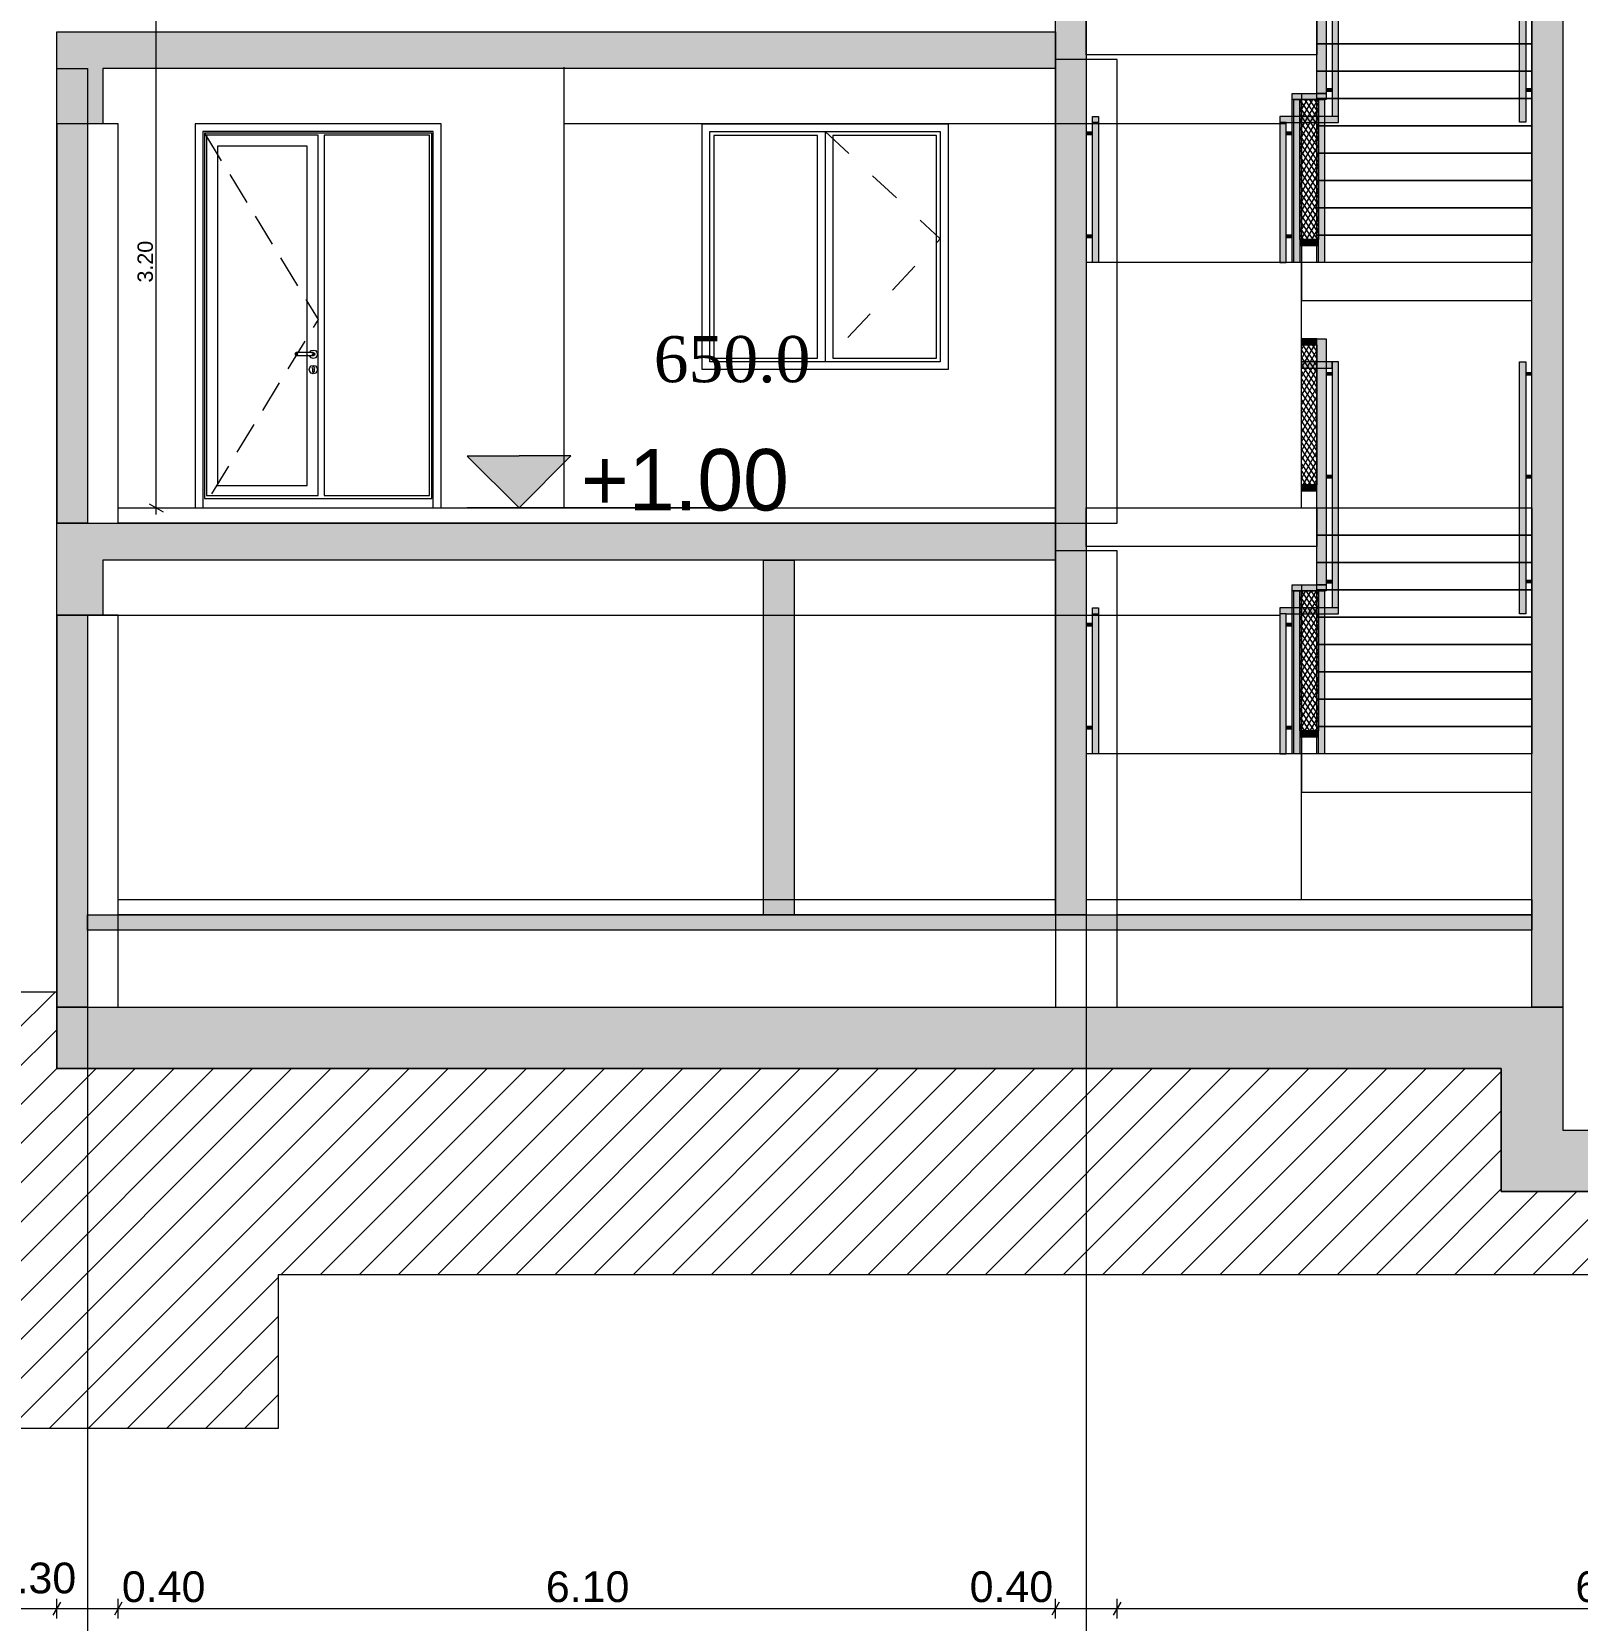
# Model space of a CAD drawing. Header units: millimetres. Extents: x 475206255 to 476720147, y 4620882299 to 4621447368.
# Drawn here: x 475477549 to 475487607, y 4621038253 to 4621048594 of the extents above; entities that cross this region are included whole.
import ezdxf

# ---------------------------------------------------------------- set-up
doc = ezdxf.new("R2010")
doc.units = ezdxf.units.MM
doc.header["$MEASUREMENT"] = 0
doc.linetypes.add('Dashed', pattern=[423.333333, 211.666667, -211.666667])
doc.linetypes.add('Hidden Line', pattern=[317.5, 211.666667, -105.833333])
for name, color, linetype, lineweight in [('0_0 Architecture_Pen_No__7', 7, 'Continuous', 0), ('0_0 Architecture_Pen_No__8', 8, 'Continuous', 0), ('0_Pen_No__1_Pen_No__250', 7, 'Continuous', 0), ('0_Pen_No__250_Pen_No__142', 142, 'Continuous', 0), ('0_Pen_No__7_Pen_No__253', 252, 'Continuous', 0), ('2D Drafting - General_Pen_No__250_Pen_No__7', 7, 'Continuous', 0), ('2D Drafting - General_Pen_No__7_Pen_No__253', 252, 'Continuous', 0), ('Dimensioning - General_Pen_No__142', 142, 'Continuous', 0), ('gegmebi_Pen_No__7_Pen_No__250', 7, 'Continuous', 0), ('New_0_Pen_No__42_Pen_No__250_Pen_No__250', 7, 'Continuous', 0), ('New_2D Drafting - General_Pen_No__1', 1, 'Continuous', 0), ('New_2D Drafting - General_Pen_No__250_Pen_No__154', 154, 'Continuous', 0), ('New_2D Drafting - General_Pen_No__250_Pen_No__7', 7, 'Continuous', 0), ('New_2D Drafting - General_Pen_No__4', 7, 'Continuous', 0), ('New_2D Drafting - General_Pen_No__7_Pen_No__250', 7, 'Continuous', 0), ('New_2D Drafting - General_Pen_No__7_Pen_No__7', 7, 'Continuous', 0), ('New_gegmebi_Pen_No__7_Pen_No__4', 7, 'Continuous', 0), ('New_New_piketebi_Pen_No__7_Pen_No__1', 1, 'Continuous', 0), ('New_Structural - Bearing_Pen_No__250', 7, 'Continuous', 0), ('New_Structural - Bearing_Pen_No__253', 252, 'Continuous', 0), ('Structural - Bearing_Pen_No__7_Pen_No__7_Pen_No__253', 252, 'Continuous', 0), ('zoma_Pen_No__142', 142, 'Continuous', 0), ('zoma_Pen_No__1_Pen_No__142', 142, 'Continuous', 0), ('zoma_Pen_No__5_Pen_No__5_Pen_No__142', 142, 'Continuous', 0)]:
    doc.layers.add(name, color=color, linetype=linetype, lineweight=lineweight)
doc.layers.add('Dimensioning - General', color=7, linetype='Continuous')
doc.layers.add('zoma', color=7, linetype='Continuous')
doc.layers.add('New_gegmebi_Pen_No__7_Pen_No__252', color=7, linetype='Continuous', lineweight=0, true_color=0x666666)
doc.styles.add('GENERATED_STYLE_2', font='arial.ttf')
doc.styles.add('GENERATED_STYLE_4', font='ACADMTAV.TTF')
doc.styles.add('GENERATED_STYLE_9', font='times.ttf')
doc.dimstyles.new('GENERATED_STYLE__1', dxfattribs={"dimtxt": 100, "dimasz": 68.640772, "dimexe": 0.18, "dimexo": 0.0625, "dimgap": 0, "dimtad": 1, "dimlfac": 0.001, "dimzin": 0, "dimdsep": 46, "dimtxsty": 'GENERATED_STYLE_2', "dimblk": 'ARROWHEAD_2', "dimblk1": 'ARROWHEAD_2', "dimblk2": 'ARROWHEAD_2', "dimcen": 0.09, "dimse1": 1, "dimse2": 1, "dimclrd": 142, "dimclre": 142, "dimclrt": 142, "dimadec": 0, "dimazin": 0, "dimtfac": 1, "dimtdec": 4, "dimtmove": 0, "dimatfit": 3, "dimfxl": 1, "dimtolj": 1, "dimtzin": 0, "dimarcsym": 0})
doc.dimstyles.new('GENERATED_STYLE__25', dxfattribs={"dimtxt": 200, "dimasz": 64.421331, "dimexe": 0.18, "dimexo": 3, "dimgap": 0, "dimtad": 1, "dimtih": 1, "dimtoh": 1, "dimlfac": 0.001, "dimzin": 0, "dimdsep": 46, "dimtxsty": 'GENERATED_STYLE_2', "dimblk": 'ARROWHEAD_2', "dimblk1": 'ARROWHEAD_2', "dimblk2": 'ARROWHEAD_2', "dimcen": 0.09, "dimclrd": 142, "dimclre": 142, "dimclrt": 142, "dimadec": 0, "dimazin": 0, "dimtfac": 1, "dimtdec": 4, "dimtmove": 2, "dimatfit": 3, "dimfxl": 1, "dimtolj": 1, "dimtzin": 0, "dimarcsym": 0})
doc.dimstyles.new('GENERATED_STYLE__3', dxfattribs={"dimtxt": 200, "dimasz": 64.421331, "dimexe": 0.18, "dimexo": 3, "dimgap": 0, "dimtad": 1, "dimtih": 1, "dimtoh": 1, "dimlfac": 0.001, "dimzin": 0, "dimdsep": 46, "dimtxsty": 'GENERATED_STYLE_2', "dimblk": 'ARROWHEAD_2', "dimblk1": 'ARROWHEAD_2', "dimblk2": 'ARROWHEAD_2', "dimcen": 0.09, "dimclrd": 142, "dimclre": 142, "dimclrt": 142, "dimadec": 0, "dimazin": 0, "dimtfac": 1, "dimtdec": 4, "dimtmove": 0, "dimatfit": 3, "dimfxl": 1, "dimtolj": 1, "dimtzin": 0, "dimarcsym": 0})
pattern_1 = [(60, (475826095.757, 4621095193.19), (-25.980762, 15), []), (124.306619, (475826095.757, 4621095193.19), (23.8156986, 11.25), [])]

# ---------------------------------------------------------------- blocks, each defined once
blk = doc.blocks.new('*D20', base_point=(475826096, 4621095193))
at = {"layer": 'Dimensioning - General_Pen_No__142', "color": 142, "linetype": 'Continuous', "lineweight": 0, "transparency": 16777216}
for p, q in [((475478313, 4621048721), (475478404, 4621048669)), ((475478359, 4621045494), (475478359, 4621048695)), ((475478313, 4621045520), (475478404, 4621045468)), ((475478359, 4621045450), (475478359, 4621045494))]:
    blk.add_line(p, q, dxfattribs=at)
at = {"layer": 'Dimensioning - General_Pen_No__142', "color": 142, "lineweight": 0, "transparency": 16777216, "insert": (475478339, 4621046961), "char_height": 100, "attachment_point": 7, "rotation": 90, "style": 'GENERATED_STYLE_2'}
blk.add_mtext('\\A1;{\\pql;\\fArial|b0|i0|c204|p0;\\W1.000000;3.20}', dxfattribs=at)
blk = doc.blocks.new('ARROWHEAD_2')
at = {"color": 0, "linetype": 'Continuous', "lineweight": 0}
for p, q in [((0, 0), (-1, 0)), ((-0.38, -0.66), (0.38, 0.66))]:
    blk.add_line(p, q, dxfattribs=at)
blk = doc.blocks.new('*D1578', base_point=(475826096, 4621095193))
at = {"layer": 'zoma_Pen_No__142', "color": 142, "linetype": 'Continuous', "lineweight": 0, "transparency": 16777216}
for p, q in [((475456736, 4621037565), (475456687, 4621037480)), ((475456712, 4621037459), (475456712, 4621037586)), ((475518987, 4621037480), (475519036, 4621037565)), ((475519012, 4621037459), (475519012, 4621037586)), ((475456670, 4621037523), (475456712, 4621037523)), ((475456712, 4621037523), (475519012, 4621037523)), ((475519012, 4621037523), (475519053, 4621037523))]:
    blk.add_line(p, q, dxfattribs=at)
at = {"layer": 'zoma_Pen_No__142', "color": 142, "lineweight": 0, "transparency": 16777216, "insert": (475487519, 4621037563), "char_height": 200, "attachment_point": 7, "style": 'GENERATED_STYLE_2'}
blk.add_mtext('\\A1;{\\pql;\\fArial|b0|i0|c204|p0;\\W1.000000;62.30}', dxfattribs=at)
blk = doc.blocks.new('*D1585', base_point=(475826096, 4621095193))
at = {"layer": 'zoma_Pen_No__142', "color": 142, "linetype": 'Continuous', "lineweight": 0, "transparency": 16777216}
for p, q in [((475477012, 4621038264), (475477012, 4621038391)), ((475477412, 4621038264), (475477412, 4621038391)), ((475477036, 4621038370), (475476987, 4621038285)), ((475477012, 4621038328), (475477412, 4621038328)), ((475477436, 4621038370), (475477387, 4621038285))]:
    blk.add_line(p, q, dxfattribs=at)
at = {"layer": 'zoma_Pen_No__142', "color": 142, "lineweight": 0, "transparency": 16777216, "insert": (475477295, 4621038425), "char_height": 200, "attachment_point": 7, "style": 'GENERATED_STYLE_2'}
blk.add_mtext('\\A1;{\\pql;\\fArial|b0|i0|c204|p0;\\W1.000000;0.30}', dxfattribs=at)
blk = doc.blocks.new('*D1586', base_point=(475826096, 4621095193))
at = {"layer": 'zoma_Pen_No__142', "color": 142, "linetype": 'Continuous', "lineweight": 0, "transparency": 16777216}
for p, q in [((475477412, 4621038264), (475477412, 4621038391)), ((475477712, 4621038264), (475477712, 4621038391)), ((475477436, 4621038370), (475477387, 4621038285)), ((475477412, 4621038328), (475477712, 4621038328)), ((475477736, 4621038370), (475477687, 4621038285))]:
    blk.add_line(p, q, dxfattribs=at)
blk = doc.blocks.new('*D1587', base_point=(475826096, 4621095193))
at = {"layer": 'zoma_Pen_No__142', "color": 142, "linetype": 'Continuous', "lineweight": 0, "transparency": 16777216}
for p, q in [((475477712, 4621038264), (475477712, 4621038391)), ((475478112, 4621038264), (475478112, 4621038391)), ((475477736, 4621038370), (475477687, 4621038285)), ((475477712, 4621038328), (475478112, 4621038328)), ((475478136, 4621038370), (475478087, 4621038285))]:
    blk.add_line(p, q, dxfattribs=at)
blk = doc.blocks.new('*D1588', base_point=(475826096, 4621095193))
at = {"layer": 'zoma_Pen_No__142', "color": 142, "linetype": 'Continuous', "lineweight": 0, "transparency": 16777216}
for p, q in [((475478112, 4621038264), (475478112, 4621038391)), ((475484212, 4621038264), (475484212, 4621038391)), ((475478136, 4621038370), (475478087, 4621038285)), ((475478112, 4621038328), (475484212, 4621038328)), ((475484236, 4621038370), (475484187, 4621038285))]:
    blk.add_line(p, q, dxfattribs=at)
at = {"layer": 'zoma_Pen_No__142', "color": 142, "lineweight": 0, "transparency": 16777216, "char_height": 200, "attachment_point": 7, "style": 'GENERATED_STYLE_2'}
for s, insert in [('\\A1;{\\pql;\\fArial|b0|i0|c204|p0;\\W1.000000;0.40}', (475478136, 4621038368)), ('\\A1;{\\pql;\\fArial|b0|i0|c204|p0;\\W1.000000;6.10}', (475480895, 4621038368)), ('\\A1;{\\pql;\\fArial|b0|i0|c204|p0;\\W1.000000;0.40}', (475483653, 4621038368))]:
    blk.add_mtext(s, dxfattribs=dict(at, insert=insert))
blk = doc.blocks.new('*D1589', base_point=(475826096, 4621095193))
at = {"layer": 'zoma_Pen_No__142', "color": 142, "linetype": 'Continuous', "lineweight": 0, "transparency": 16777216}
for p, q in [((475484212, 4621038264), (475484212, 4621038391)), ((475484612, 4621038264), (475484612, 4621038391)), ((475484236, 4621038370), (475484187, 4621038285)), ((475484212, 4621038328), (475484612, 4621038328)), ((475484636, 4621038370), (475484587, 4621038285))]:
    blk.add_line(p, q, dxfattribs=at)
blk = doc.blocks.new('*D1590', base_point=(475826096, 4621095193))
at = {"layer": 'zoma_Pen_No__142', "color": 142, "linetype": 'Continuous', "lineweight": 0, "transparency": 16777216}
for p, q in [((475484612, 4621038264), (475484612, 4621038391)), ((475491112, 4621038264), (475491112, 4621038391)), ((475484636, 4621038370), (475484587, 4621038285)), ((475484612, 4621038328), (475491112, 4621038328)), ((475491136, 4621038370), (475491087, 4621038285))]:
    blk.add_line(p, q, dxfattribs=at)
at = {"layer": 'zoma_Pen_No__142', "color": 142, "lineweight": 0, "transparency": 16777216, "char_height": 200, "attachment_point": 7, "style": 'GENERATED_STYLE_2'}
for s, insert in [('\\A1;{\\pql;\\fArial|b0|i0|c204|p0;\\W1.000000;6.50}', (475487595, 4621038368)), ('\\A1;{\\pql;\\fArial|b0|i0|c204|p0;\\W1.000000;0.40}', (475490553, 4621038368))]:
    blk.add_mtext(s, dxfattribs=dict(at, insert=insert))

msp = doc.modelspace()

# ---------------------------------------------------------------- hatches: boundary and pattern name
at = {"layer": '0_0 Architecture_Pen_No__8', "linetype": 'Continuous', "lineweight": 0, "true_color": 0x404040}
msp.add_hatch(color=250, dxfattribs=at).paths.add_polyline_path([(475477711.58, 4621042244.07), (475487512.213, 4621042244.07), (475487512.213, 4621041443.958), (475489412.213, 4621041443.958), (475489412.213, 4621042244.07), (475490103.873, 4621042244.07), (475498012.213, 4621042244.07), (475498012.213, 4621041844.069), (475489811.873, 4621041844.069), (475489811.873, 4621041443.958), (475489811.873, 4621041043.958), (475487312.213, 4621041043.958), (475487112.247, 4621041043.958), (475487112.247, 4621041844.07), (475477711.58, 4621041844.07)])
at = {"layer": '0_Pen_No__250_Pen_No__142', "linetype": 'Continuous', "lineweight": 0}
msp.add_hatch(color=142, dxfattribs=at).paths.add_polyline_path([(475480720.497, 4621045494.322), (475481058.026, 4621045832.016), (475480382.804, 4621045831.851)])
at = {"layer": '2D Drafting - General_Pen_No__250_Pen_No__7', "linetype": 'Continuous', "lineweight": 0}
for points in [[(475477712.213, 4621048593.727), (475484212.213, 4621048593.727), (475484212.213, 4621048354.202), (475478012.213, 4621048354.202), (475478012.213, 4621047994.727), (475477712.113, 4621047994.727)], [(475477912.904, 4621048354.202), (475477912.904, 4621045394.174), (475477712.903, 4621045394.174), (475477712.903, 4621048354.202)], [(475477711.58, 4621044795.175), (475477711.68, 4621045394.174), (475484212.213, 4621045394.174), (475484212.213, 4621045154.65), (475478011.68, 4621045154.65), (475478011.68, 4621044795.175)], [(475477911.58, 4621042844.07), (475487312.213, 4621042844.07), (475487312.213, 4621042744.07), (475477911.58, 4621042744.07)]]:
    msp.add_hatch(color=7, dxfattribs=at).paths.add_polyline_path(points)
at = {"layer": 'New_2D Drafting - General_Pen_No__1', "linetype": 'Continuous', "lineweight": 0}
for points in [[(475485912.213, 4621048192.238), (475485912.213, 4621049794.24), (475485972.213, 4621049794.24), (475485972.213, 4621048192.24)], [(475485672.05, 4621048042.54), (475485672.05, 4621048004.54), (475485672.05, 4621047092.239), (475485711.713, 4621047092.239), (475485711.713, 4621048002.54), (475486052.213, 4621048002.54), (475486052.213, 4621049644.24), (475486012.213, 4621049644.24), (475486012.213, 4621048042.54)], [(475487272.213, 4621048004.509), (475487232.213, 4621048004.509), (475487232.213, 4621049644.21), (475487272.213, 4621049644.21)], [(475486012.213, 4621048221.364), (475485972.213, 4621048221.364), (475485972.213, 4621048206.751), (475486012.213, 4621048206.751)], [(475487312.213, 4621048222.334), (475487272.213, 4621048222.334), (475487272.213, 4621048207.72), (475487312.213, 4621048207.72)], [(475485751.713, 4621047092.239), (475485751.713, 4621048192.24), (475485811.713, 4621048192.24), (475485811.713, 4621047092.24)], [(475485751.713, 4621048152.252), (475485751.713, 4621048192.24), (475485972.213, 4621048192.24), (475485972.213, 4621048152.258)], [(475485802.213, 4621047092.24), (475485761.733, 4621047092.24), (475485761.733, 4621048152.254), (475485802.213, 4621048152.254)], [(475485962.713, 4621047092.24), (475485922.233, 4621047092.24), (475485922.233, 4621048152.254), (475485962.713, 4621048152.254)], [(475484492.213, 4621047092.211), (475484452.213, 4621047092.211), (475484452.213, 4621048042.211), (475484492.213, 4621048042.211)], [(475484452.213, 4621047939.637), (475484412.213, 4621047939.637), (475484412.213, 4621047925.023), (475484452.213, 4621047925.023)], [(475485751.713, 4621047939.665), (475485711.713, 4621047939.665), (475485711.713, 4621047925.052), (475485751.713, 4621047925.052)], [(475484452.213, 4621047269.372), (475484412.213, 4621047269.372), (475484412.213, 4621047254.759), (475484452.213, 4621047254.759)], [(475485751.713, 4621047269.401), (475485711.713, 4621047269.401), (475485711.713, 4621047254.788), (475485751.713, 4621047254.788)], [(475485922.225, 4621047242.24), (475485802.22, 4621047242.24), (475485802.22, 4621047202.627), (475485922.225, 4621047202.627)], [(475485912.213, 4621046594.24), (475485812.213, 4621046594.24), (475485812.213, 4621046554.627), (475485912.213, 4621046554.627)], [(475485912.213, 4621044993.239), (475485912.213, 4621046594.24), (475485972.213, 4621046594.24), (475485972.213, 4621044993.24)], [(475485672.05, 4621044843.54), (475485672.05, 4621044804.54), (475485672.05, 4621043893.24), (475485711.713, 4621043893.24), (475485711.713, 4621044803.54), (475486052.213, 4621044803.54), (475486052.213, 4621046444.24), (475486012.213, 4621046444.24), (475486012.213, 4621044843.54)], [(475486012.213, 4621046444.24), (475485812.22, 4621046444.24), (475485812.22, 4621046404.627), (475486012.213, 4621046404.627)], [(475486012.213, 4621046374.211), (475485972.213, 4621046374.211), (475485972.213, 4621046359.597), (475486012.213, 4621046359.597)], [(475487272.213, 4621044804.509), (475487232.213, 4621044804.509), (475487232.213, 4621046444.21), (475487272.213, 4621046444.21)], [(475487312.213, 4621046374.18), (475487272.213, 4621046374.18), (475487272.213, 4621046359.567), (475487312.213, 4621046359.567)], [(475485912.213, 4621045644.24), (475485812.213, 4621045644.24), (475485812.213, 4621045604.627), (475485912.213, 4621045604.627)], [(475486012.213, 4621045703.946), (475485972.213, 4621045703.946), (475485972.213, 4621045689.333), (475486012.213, 4621045689.333)], [(475487312.213, 4621045703.916), (475487272.213, 4621045703.916), (475487272.213, 4621045689.302), (475487312.213, 4621045689.302)], [(475486012.213, 4621045021.364), (475485972.213, 4621045021.364), (475485972.213, 4621045006.751), (475486012.213, 4621045006.751)], [(475487312.213, 4621045022.334), (475487272.213, 4621045022.334), (475487272.213, 4621045007.72), (475487312.213, 4621045007.72)], [(475485751.713, 4621043893.239), (475485751.713, 4621044993.24), (475485811.713, 4621044993.24), (475485811.713, 4621043893.241)], [(475485751.713, 4621044953.252), (475485751.713, 4621044993.24), (475485972.213, 4621044993.24), (475485972.213, 4621044953.258)], [(475485802.213, 4621043893.24), (475485761.733, 4621043893.24), (475485761.733, 4621044953.254), (475485802.213, 4621044953.254)], [(475485962.713, 4621043893.24), (475485922.233, 4621043893.24), (475485922.233, 4621044953.254), (475485962.713, 4621044953.254)], [(475484492.213, 4621043893.24), (475484452.213, 4621043893.24), (475484452.213, 4621044843.24), (475484492.213, 4621044843.24)], [(475484452.213, 4621044740.665), (475484412.213, 4621044740.665), (475484412.213, 4621044726.052), (475484452.213, 4621044726.052)], [(475485751.713, 4621044740.666), (475485711.713, 4621044740.666), (475485711.713, 4621044726.052), (475485751.713, 4621044726.052)], [(475484452.213, 4621044070.401), (475484412.213, 4621044070.401), (475484412.213, 4621044055.788), (475484452.213, 4621044055.788)], [(475485751.713, 4621044070.401), (475485711.713, 4621044070.401), (475485711.713, 4621044055.788), (475485751.713, 4621044055.788)], [(475485922.225, 4621044043.24), (475485802.22, 4621044043.24), (475485802.22, 4621044003.627), (475485922.225, 4621044003.627)]]:
    msp.add_hatch(color=1, dxfattribs=at).paths.add_polyline_path(points)
h = msp.add_hatch(dxfattribs=at)
h.set_pattern_fill('BATT_INSULATION', color=1, style=0, pattern_type=2)
h.set_pattern_definition(pattern_1)
h.paths.add_polyline_path([(475485802.213, 4621047242.24), (475485802.213, 4621048152.256), (475485922.233, 4621048152.254), (475485922.214, 4621047242.24)])
h = msp.add_hatch(dxfattribs=at)
h.set_pattern_fill('BATT_INSULATION', color=1, style=0, pattern_type=2)
h.set_pattern_definition(pattern_1)
h.paths.add_polyline_path([(475485812.213, 4621045644.24), (475485812.213, 4621046554.629), (475485912.213, 4621046554.627), (475485912.201, 4621045644.24)])
h = msp.add_hatch(dxfattribs=at)
h.set_pattern_fill('BATT_INSULATION', color=1, style=0, pattern_type=2)
h.set_pattern_definition(pattern_1)
h.paths.add_polyline_path([(475485802.213, 4621044043.24), (475485802.213, 4621044953.256), (475485922.233, 4621044953.254), (475485922.214, 4621044043.24)])
at = {"layer": 'New_2D Drafting - General_Pen_No__250_Pen_No__154', "linetype": 'Continuous', "lineweight": 0}
for points in [[(475487312.213, 4621042244.07), (475487312.213, 4621059143.447), (475487512.213, 4621059143.447), (475487512.213, 4621058963.48), (475487512.213, 4621042244.07)], [(475477711.58, 4621044795.175), (475477911.58, 4621044795.175), (475477911.58, 4621042244.07), (475477711.58, 4621042244.07)]]:
    msp.add_hatch(color=154, dxfattribs=at).paths.add_polyline_path(points)
at = {"layer": 'New_2D Drafting - General_Pen_No__250_Pen_No__7', "linetype": 'Continuous', "lineweight": 0}
for points in [[(475484412.213, 4621042844.07), (475484212.213, 4621042844.07), (475484212.213, 4621057964.188), (475484412.213, 4621057964.188)], [(475482511.689, 4621042844.07), (475482311.689, 4621042844.07), (475482311.689, 4621045154.65), (475482511.689, 4621045154.65)]]:
    msp.add_hatch(color=7, dxfattribs=at).paths.add_polyline_path(points)
at = {"layer": 'New_2D Drafting - General_Pen_No__7_Pen_No__7', "linetype": 'Continuous', "lineweight": 0}
h = msp.add_hatch(dxfattribs=at)
h.set_pattern_fill('MASONRY_BLOCK', style=0, pattern_type=2)
h.set_pattern_definition([(45, (475826095.76, 4621095193.19), (-127.27922, 127.27922), [])])
h.paths.add_polyline_path([(475452974.425, 4621042244.07), (475456710.947, 4621042244.071), (475456710.947, 4621041744.004), (475456711.047, 4621041744.004), (475456711.017, 4621041564.479), (475456711.58, 4621041564.479), (475456711.58, 4621041244.07), (475456711.58, 4621040844.07), (475466511.615, 4621040844.07), (475466511.615, 4621040043.958), (475466711.581, 4621040043.958), (475469211.241, 4621040043.958), (475469211.241, 4621040443.958), (475469211.241, 4621040844.069), (475477412.05, 4621040844.069), (475477412.05, 4621042344.563), (475477711.501, 4621042344.563), (475477711.501, 4621041844.07), (475487112.247, 4621041844.069), (475487112.247, 4621041043.958), (475489811.873, 4621041043.958), (475489811.873, 4621041844.069), (475498012.213, 4621041844.069), (475498012.213, 4621043844.07), (475498312.213, 4621043844.07), (475498312.213, 4621042844.069), (475506512.553, 4621042844.069), (475506512.553, 4621042043.958), (475509212.179, 4621042043.958), (475509212.179, 4621042844.069), (475519011.58, 4621042844.07), (475519011.58, 4621044244.001), (475523777.15, 4621044243.999), (475523777.15, 4621041501.744), (475500553.601, 4621041501.744), (475500553.601, 4621040501.744), (475479153.68, 4621040501.744), (475479153.68, 4621039501.744), (475452974.425, 4621039501.744)])

# ---------------------------------------------------------------- linework, layer by layer
at = {"layer": '0_0 Architecture_Pen_No__7', "color": 7, "linetype": 'Continuous', "lineweight": 0, "flags": 128}
msp.add_lwpolyline([(475477711.58, 4621042244.07), (475487512.213, 4621042244.07), (475487512.213, 4621041443.958), (475489412.213, 4621041443.958), (475489412.213, 4621042244.07), (475490103.873, 4621042244.07), (475498012.213, 4621042244.07), (475498012.213, 4621041844.069), (475489811.873, 4621041844.069), (475489811.873, 4621041443.958), (475489811.873, 4621041043.958), (475487312.213, 4621041043.958), (475487112.247, 4621041043.958), (475487112.247, 4621041844.07), (475477711.58, 4621041844.07)], close=True, dxfattribs=at)
at = {"layer": '0_Pen_No__1_Pen_No__250', "color": 7, "linetype": 'Continuous', "lineweight": 0, "flags": 128}
for points in [[(475480720.497, 4621045494.322), (475480382.804, 4621045831.851), (475480720.415, 4621045831.933)], [(475480720.497, 4621045494.322), (475481058.026, 4621045832.016), (475480720.415, 4621045831.933)], [(475481982.886, 4621045494.63), (475480382.886, 4621045494.24)]]:
    msp.add_lwpolyline(points, dxfattribs=at)
at = {"layer": '0_Pen_No__250_Pen_No__142', "color": 142, "linetype": 'Continuous', "lineweight": 0, "flags": 128}
msp.add_lwpolyline([(475480720.497, 4621045494.322), (475481058.026, 4621045832.016), (475480382.804, 4621045831.851)], close=True, dxfattribs=at)
at = {"layer": '0_Pen_No__7_Pen_No__253', "color": 252, "linetype": 'Continuous', "lineweight": 0, "flags": 128}
msp.add_lwpolyline([(475481912.213, 4621047994.196), (475483512.213, 4621047994.196), (475483512.213, 4621046394.196), (475481912.213, 4621046394.196)], close=True, dxfattribs=at)
at = {"layer": '2D Drafting - General_Pen_No__250_Pen_No__7', "color": 7, "linetype": 'Continuous', "lineweight": 0, "flags": 128}
for points in [[(475477712.213, 4621048593.727), (475484212.213, 4621048593.727), (475484212.213, 4621048354.202), (475478012.213, 4621048354.202), (475478012.213, 4621047994.727), (475477712.113, 4621047994.727)], [(475477912.904, 4621048354.202), (475477912.904, 4621045394.174), (475477712.903, 4621045394.174), (475477712.903, 4621048354.202)], [(475477711.58, 4621044795.175), (475477711.68, 4621045394.174), (475484212.213, 4621045394.174), (475484212.213, 4621045154.65), (475478011.68, 4621045154.65), (475478011.68, 4621044795.175)], [(475477911.58, 4621042844.07), (475487312.213, 4621042844.07), (475487312.213, 4621042744.07), (475477911.58, 4621042744.07)]]:
    msp.add_lwpolyline(points, close=True, dxfattribs=at)
at = {"layer": '2D Drafting - General_Pen_No__7_Pen_No__253', "color": 252, "linetype": 'Continuous', "lineweight": 0, "flags": 128}
for points in [[(475478612.569, 4621045494.682), (475480212.569, 4621045494.682), (475480212.569, 4621047994.682), (475478612.569, 4621047994.682)], [(475478612.569, 4621047994.682), (475478612.569, 4621045494.682)]]:
    msp.add_lwpolyline(points, dxfattribs=at)
for points in [[(475480162.569, 4621047944.681), (475478662.569, 4621047944.681), (475478662.569, 4621045494.683), (475480162.569, 4621045494.684)], [(475480152.569, 4621047934.681), (475478672.569, 4621047934.681), (475478672.569, 4621045554.684), (475480152.569, 4621045554.684)], [(475479412.573, 4621047919.681), (475478687.569, 4621047919.681), (475478687.569, 4621045574.684), (475479412.569, 4621045574.684)], [(475480137.569, 4621047919.681), (475479452.569, 4621047919.681), (475479452.569, 4621045574.684), (475480137.569, 4621045574.684)], [(475479342.569, 4621047849.681), (475478757.569, 4621047849.681), (475478757.569, 4621045639.684), (475479342.569, 4621045639.684)]]:
    msp.add_lwpolyline(points, close=True, dxfattribs=at)
at = {"layer": '2D Drafting - General_Pen_No__7_Pen_No__253', "color": 252, "linetype": 'Hidden Line', "lineweight": 0, "flags": 128}
msp.add_lwpolyline([(475478672.569, 4621047934.681), (475479412.569, 4621046720.559), (475478663.346, 4621045495.967)], dxfattribs=at)
at = {"layer": '2D Drafting - General_Pen_No__7_Pen_No__253', "color": 252, "linetype": 'Dashed', "lineweight": 0, "flags": 128}
msp.add_lwpolyline([(475482711.836, 4621047944.792), (475483462.007, 4621047244.975), (475482712.273, 4621046444.196)], dxfattribs=at)
at = {"layer": 'gegmebi_Pen_No__7_Pen_No__250', "color": 7, "linetype": 'Continuous', "lineweight": 0, "flags": 128}
for points in [[(475484212.213, 4621045394.108), (475478112.213, 4621045394.108), (475478112.213, 4621045494.24), (475484212.213, 4621045494.24)], [(475484212.213, 4621042844.07), (475478112.213, 4621042844.07), (475478112.213, 4621042944.202), (475484212.213, 4621042944.202)], [(475487312.213, 4621042844.07), (475484612.213, 4621042844.07), (475484612.213, 4621042944.202), (475487312.213, 4621042944.202)]]:
    msp.add_lwpolyline(points, close=True, dxfattribs=at)
at = {"layer": 'New_0_Pen_No__42_Pen_No__250_Pen_No__250', "color": 7, "linetype": 'Continuous', "lineweight": 0}
for p, q in [((475486052.213, 4621048042.54), (475486012.213, 4621048042.54)), ((475484492.213, 4621048003.24), (475484452.213, 4621048003.24)), ((475485711.713, 4621048002.54), (475485671.713, 4621048002.54)), ((475484492.213, 4621044803.24), (475484452.213, 4621044803.24)), ((475485711.713, 4621044803.54), (475485671.713, 4621044803.54)), ((475486052.213, 4621044843.54), (475486012.213, 4621044843.54))]:
    msp.add_line(p, q, dxfattribs=at)
at = {"layer": 'New_2D Drafting - General_Pen_No__250_Pen_No__7', "color": 7, "linetype": 'Continuous', "lineweight": 0, "flags": 128}
for points in [[(475487312.213, 4621042244.07), (475487312.213, 4621059143.447), (475487512.213, 4621059143.447), (475487512.213, 4621058963.48), (475487512.213, 4621042244.07)], [(475484412.213, 4621042844.07), (475484212.213, 4621042844.07), (475484212.213, 4621057964.188), (475484412.213, 4621057964.188)], [(475482511.689, 4621042844.07), (475482311.689, 4621042844.07), (475482311.689, 4621045154.65), (475482511.689, 4621045154.65)], [(475477711.58, 4621044795.175), (475477911.58, 4621044795.175), (475477911.58, 4621042244.07), (475477711.58, 4621042244.07)]]:
    msp.add_lwpolyline(points, close=True, dxfattribs=at)
at = {"layer": 'New_2D Drafting - General_Pen_No__4', "color": 7, "linetype": 'Continuous', "lineweight": 0, "flags": 128}
for points in [[(475485912.213, 4621048192.238), (475485912.213, 4621049794.24), (475485972.213, 4621049794.24), (475485972.213, 4621048192.24)], [(475485672.05, 4621048042.54), (475485672.05, 4621048004.54), (475485672.05, 4621047092.239), (475485711.713, 4621047092.239), (475485711.713, 4621048002.54), (475486052.213, 4621048002.54), (475486052.213, 4621049644.24), (475486012.213, 4621049644.24), (475486012.213, 4621048042.54)], [(475487272.213, 4621048004.509), (475487232.213, 4621048004.509), (475487232.213, 4621049644.21), (475487272.213, 4621049644.21)], [(475486012.213, 4621048221.364), (475485972.213, 4621048221.364), (475485972.213, 4621048206.751), (475486012.213, 4621048206.751)], [(475487312.213, 4621048222.334), (475487272.213, 4621048222.334), (475487272.213, 4621048207.72), (475487312.213, 4621048207.72)], [(475485751.713, 4621047092.239), (475485751.713, 4621048192.24), (475485811.713, 4621048192.24), (475485811.713, 4621047092.24)], [(475485751.713, 4621048152.252), (475485751.713, 4621048192.24), (475485972.213, 4621048192.24), (475485972.213, 4621048152.258)], [(475485802.213, 4621047092.24), (475485761.733, 4621047092.24), (475485761.733, 4621048152.254), (475485802.213, 4621048152.254)], [(475485802.213, 4621047242.24), (475485802.213, 4621048152.256), (475485922.233, 4621048152.254), (475485922.214, 4621047242.24)], [(475485962.713, 4621047092.24), (475485922.233, 4621047092.24), (475485922.233, 4621048152.254), (475485962.713, 4621048152.254)], [(475484492.213, 4621047092.211), (475484452.213, 4621047092.211), (475484452.213, 4621048042.211), (475484492.213, 4621048042.211)], [(475484452.213, 4621047939.637), (475484412.213, 4621047939.637), (475484412.213, 4621047925.023), (475484452.213, 4621047925.023)], [(475485751.713, 4621047939.665), (475485711.713, 4621047939.665), (475485711.713, 4621047925.052), (475485751.713, 4621047925.052)], [(475484452.213, 4621047269.372), (475484412.213, 4621047269.372), (475484412.213, 4621047254.759), (475484452.213, 4621047254.759)], [(475485751.713, 4621047269.401), (475485711.713, 4621047269.401), (475485711.713, 4621047254.788), (475485751.713, 4621047254.788)], [(475485922.225, 4621047242.24), (475485802.22, 4621047242.24), (475485802.22, 4621047202.627), (475485922.225, 4621047202.627)], [(475485912.213, 4621046594.24), (475485812.213, 4621046594.24), (475485812.213, 4621046554.627), (475485912.213, 4621046554.627)], [(475485912.213, 4621044993.239), (475485912.213, 4621046594.24), (475485972.213, 4621046594.24), (475485972.213, 4621044993.24)], [(475485812.213, 4621045644.24), (475485812.213, 4621046554.629), (475485912.213, 4621046554.627), (475485912.201, 4621045644.24)], [(475485672.05, 4621044843.54), (475485672.05, 4621044804.54), (475485672.05, 4621043893.24), (475485711.713, 4621043893.24), (475485711.713, 4621044803.54), (475486052.213, 4621044803.54), (475486052.213, 4621046444.24), (475486012.213, 4621046444.24), (475486012.213, 4621044843.54)], [(475486012.213, 4621046444.24), (475485812.22, 4621046444.24), (475485812.22, 4621046404.627), (475486012.213, 4621046404.627)], [(475486012.213, 4621046374.211), (475485972.213, 4621046374.211), (475485972.213, 4621046359.597), (475486012.213, 4621046359.597)], [(475487272.213, 4621044804.509), (475487232.213, 4621044804.509), (475487232.213, 4621046444.21), (475487272.213, 4621046444.21)], [(475487312.213, 4621046374.18), (475487272.213, 4621046374.18), (475487272.213, 4621046359.567), (475487312.213, 4621046359.567)], [(475485912.213, 4621045644.24), (475485812.213, 4621045644.24), (475485812.213, 4621045604.627), (475485912.213, 4621045604.627)], [(475486012.213, 4621045703.946), (475485972.213, 4621045703.946), (475485972.213, 4621045689.333), (475486012.213, 4621045689.333)], [(475487312.213, 4621045703.916), (475487272.213, 4621045703.916), (475487272.213, 4621045689.302), (475487312.213, 4621045689.302)], [(475486012.213, 4621045021.364), (475485972.213, 4621045021.364), (475485972.213, 4621045006.751), (475486012.213, 4621045006.751)], [(475487312.213, 4621045022.334), (475487272.213, 4621045022.334), (475487272.213, 4621045007.72), (475487312.213, 4621045007.72)], [(475485751.713, 4621043893.239), (475485751.713, 4621044993.24), (475485811.713, 4621044993.24), (475485811.713, 4621043893.241)], [(475485751.713, 4621044953.252), (475485751.713, 4621044993.24), (475485972.213, 4621044993.24), (475485972.213, 4621044953.258)], [(475485802.213, 4621043893.24), (475485761.733, 4621043893.24), (475485761.733, 4621044953.254), (475485802.213, 4621044953.254)], [(475485802.213, 4621044043.24), (475485802.213, 4621044953.256), (475485922.233, 4621044953.254), (475485922.214, 4621044043.24)], [(475485962.713, 4621043893.24), (475485922.233, 4621043893.24), (475485922.233, 4621044953.254), (475485962.713, 4621044953.254)], [(475484492.213, 4621043893.24), (475484452.213, 4621043893.24), (475484452.213, 4621044843.24), (475484492.213, 4621044843.24)], [(475484452.213, 4621044740.665), (475484412.213, 4621044740.665), (475484412.213, 4621044726.052), (475484452.213, 4621044726.052)], [(475485751.713, 4621044740.666), (475485711.713, 4621044740.666), (475485711.713, 4621044726.052), (475485751.713, 4621044726.052)], [(475484452.213, 4621044070.401), (475484412.213, 4621044070.401), (475484412.213, 4621044055.788), (475484452.213, 4621044055.788)], [(475485751.713, 4621044070.401), (475485711.713, 4621044070.401), (475485711.713, 4621044055.788), (475485751.713, 4621044055.788)], [(475485922.225, 4621044043.24), (475485802.22, 4621044043.24), (475485802.22, 4621044003.627), (475485922.225, 4621044003.627)]]:
    msp.add_lwpolyline(points, close=True, dxfattribs=at)
at = {"layer": 'New_2D Drafting - General_Pen_No__7_Pen_No__250', "color": 7, "linetype": 'Continuous', "lineweight": 0, "flags": 128}
for points in [[(475477412.05, 4621042344.563), (475477711.501, 4621042344.563), (475477711.501, 4621041844.07), (475487112.247, 4621041844.069), (475487112.247, 4621041043.958), (475489811.873, 4621041043.958), (475489811.873, 4621041844.069), (475498012.213, 4621041844.069), (475498012.213, 4621043844.07), (475498312.213, 4621043844.07)], [(475500553.601, 4621040501.744), (475479153.68, 4621040501.744), (475479153.68, 4621039501.744), (475452974.425, 4621039501.744)]]:
    msp.add_lwpolyline(points, dxfattribs=at)
at = {"layer": 'New_gegmebi_Pen_No__7_Pen_No__252', "color": 251, "linetype": 'Continuous', "lineweight": 0, "true_color": 0x666666}
for p, q in [((475485711.712, 4621047993.466), (475481012.407, 4621047994.196)), ((475484212.213, 4621047994.196), (475481012.407, 4621047994.196)), ((475477712.213, 4621044794.727), (475485671.713, 4621044794.727))]:
    msp.add_line(p, q, dxfattribs=at)
at = {"layer": 'New_gegmebi_Pen_No__7_Pen_No__4', "color": 7, "linetype": 'Continuous', "lineweight": 0}
for points in [[(475485912.213, 4621048443.672), (475484412.213, 4621048443.672), (475484412.213, 4621048694.21), (475485912.213, 4621048694.21)], [(475485912.213, 4621048694.21), (475487312.213, 4621048694.21), (475487312.213, 4621048516.21), (475485912.213, 4621048516.21)], [(475485912.213, 4621048516.21), (475487312.213, 4621048516.21), (475487312.213, 4621048338.21), (475485912.213, 4621048338.21)], [(475484212.213, 4621045394.108), (475484612.213, 4621045394.108), (475484612.213, 4621048414.202), (475484212.213, 4621048414.202)], [(475485912.213, 4621048338.21), (475487312.213, 4621048338.21), (475487312.213, 4621048160.21), (475485912.213, 4621048160.21)], [(475485912.213, 4621048160.21), (475487312.213, 4621048160.21), (475487312.213, 4621047982.211), (475485912.213, 4621047982.211)], [(475477712.213, 4621045394.108), (475478112.213, 4621045394.108), (475478112.213, 4621047994.727), (475477712.213, 4621047994.727)], [(475485912.213, 4621047982.211), (475487312.213, 4621047982.211), (475487312.213, 4621047804.211), (475485912.213, 4621047804.211)], [(475485912.213, 4621047804.211), (475487312.213, 4621047804.211), (475487312.213, 4621047626.211), (475485912.213, 4621047626.211)], [(475485912.213, 4621047626.211), (475487312.213, 4621047626.211), (475487312.213, 4621047448.211), (475485912.213, 4621047448.211)], [(475485912.213, 4621047448.211), (475487312.213, 4621047448.211), (475487312.213, 4621047270.211), (475485912.213, 4621047270.211)], [(475485912.213, 4621047270.211), (475487312.213, 4621047270.211), (475487312.213, 4621047092.211), (475485912.213, 4621047092.211)], [(475485812.213, 4621047092.211), (475484412.213, 4621047092.211), (475484412.213, 4621045494.21), (475485812.213, 4621045494.21)], [(475485812.213, 4621046844.672), (475487312.213, 4621046844.672), (475487312.213, 4621047092.211), (475485812.213, 4621047092.211)], [(475485912.213, 4621045243.672), (475484412.213, 4621045243.672), (475484412.213, 4621045494.21), (475485912.213, 4621045494.21)], [(475485912.213, 4621045494.21), (475487312.213, 4621045494.21), (475487312.213, 4621045316.21), (475485912.213, 4621045316.21)], [(475485912.213, 4621045316.21), (475487312.213, 4621045316.21), (475487312.213, 4621045138.21), (475485912.213, 4621045138.21)], [(475484212.213, 4621042244.07), (475484612.213, 4621042244.07), (475484612.213, 4621045214.65), (475484212.213, 4621045214.65)], [(475485912.213, 4621045138.21), (475487312.213, 4621045138.21), (475487312.213, 4621044960.21), (475485912.213, 4621044960.21)], [(475485912.213, 4621044960.21), (475487312.213, 4621044960.21), (475487312.213, 4621044782.211), (475485912.213, 4621044782.211)], [(475477712.213, 4621042244.069), (475478112.213, 4621042244.069), (475478112.213, 4621044794.727), (475477712.213, 4621044794.727)], [(475485912.213, 4621044782.211), (475487312.213, 4621044782.211), (475487312.213, 4621044604.211), (475485912.213, 4621044604.211)], [(475485912.213, 4621044604.211), (475487312.213, 4621044604.211), (475487312.213, 4621044426.211), (475485912.213, 4621044426.211)], [(475485912.213, 4621044426.211), (475487312.213, 4621044426.211), (475487312.213, 4621044248.211), (475485912.213, 4621044248.211)], [(475485912.213, 4621044248.211), (475487312.213, 4621044248.211), (475487312.213, 4621044070.211), (475485912.213, 4621044070.211)], [(475485912.213, 4621044070.211), (475487312.213, 4621044070.211), (475487312.213, 4621043893.24), (475485912.213, 4621043893.24)], [(475485812.213, 4621043893.24), (475484412.213, 4621043893.24), (475484412.213, 4621042944.202), (475485812.213, 4621042944.202)], [(475485812.213, 4621043643.672), (475487312.213, 4621043643.672), (475487312.213, 4621043893.24), (475485812.213, 4621043893.24)]]:
    msp.add_lwpolyline(points, close=True, dxfattribs=at)
at = {"layer": 'New_Structural - Bearing_Pen_No__250', "color": 7, "linetype": 'Continuous', "lineweight": 0}
msp.add_line((475481012.407, 4621048364.188), (475481012.407, 4621045494.24), dxfattribs=at)
at = {"layer": 'New_Structural - Bearing_Pen_No__253', "color": 252, "linetype": 'Continuous', "lineweight": 0}
for p, q in [((475479264.608, 4621046501.753), (475479261.679, 4621046494.682)), ((475479261.679, 4621046494.682), (475479264.608, 4621046487.611)), ((475479266.16, 4621046501.753), (475479263.401, 4621046494.682)), ((475479263.401, 4621046494.682), (475479266.16, 4621046487.611)), ((475479271.679, 4621046504.682), (475479264.608, 4621046501.753)), ((475479264.608, 4621046487.611), (475479271.679, 4621046484.682)), ((475479270.974, 4621046501.753), (475479268.863, 4621046494.682)), ((475479268.863, 4621046494.682), (475479270.974, 4621046487.611)), ((475479272.821, 4621046504.682), (475479271.679, 4621046504.682)), ((475479272.821, 4621046484.682), (475479271.679, 4621046484.682)), ((475479276.072, 4621046504.682), (475479272.821, 4621046504.682)), ((475479276.072, 4621046484.682), (475479272.821, 4621046484.682)), ((475479280.939, 4621046504.682), (475479276.072, 4621046504.682)), ((475479280.939, 4621046484.682), (475479276.072, 4621046484.682)), ((475479278.18, 4621046501.753), (475479277.037, 4621046494.682)), ((475479277.037, 4621046494.682), (475479278.18, 4621046487.611)), ((475479286.679, 4621046504.682), (475479280.939, 4621046504.682)), ((475479286.679, 4621046484.682), (475479280.939, 4621046484.682)), ((475479366.679, 4621046504.682), (475479286.679, 4621046504.682)), ((475479366.679, 4621046484.682), (475479286.679, 4621046484.682)), ((475479357.358, 4621046504.682), (475479358.296, 4621046508.182)), ((475479358.296, 4621046481.182), (475479357.358, 4621046484.682)), ((475479358.296, 4621046508.182), (475479368.179, 4621046518.065)), ((475479368.179, 4621046471.3), (475479358.296, 4621046481.182)), ((475479372.419, 4621046504.682), (475479366.679, 4621046504.682)), ((475479372.419, 4621046484.682), (475479366.679, 4621046484.682)), ((475479368.179, 4621046518.065), (475479381.679, 4621046521.682)), ((475479381.679, 4621046467.682), (475479368.179, 4621046471.3)), ((475479377.286, 4621046504.682), (475479372.419, 4621046504.682)), ((475479377.286, 4621046484.682), (475479372.419, 4621046484.682)), ((475479375.178, 4621046501.753), (475479376.321, 4621046494.682)), ((475479376.321, 4621046494.682), (475479375.178, 4621046487.611)), ((475479380.537, 4621046504.682), (475479377.286, 4621046504.682)), ((475479380.537, 4621046484.682), (475479377.286, 4621046484.682)), ((475479381.679, 4621046504.682), (475479380.537, 4621046504.682)), ((475479381.679, 4621046484.682), (475479380.537, 4621046484.682)), ((475479381.679, 4621046521.682), (475479395.179, 4621046518.065)), ((475479381.679, 4621046504.682), (475479388.75, 4621046501.753)), ((475479388.75, 4621046487.611), (475479381.679, 4621046484.682)), ((475479395.179, 4621046471.3), (475479381.679, 4621046467.682)), ((475479382.384, 4621046501.753), (475479384.495, 4621046494.682)), ((475479384.495, 4621046494.682), (475479382.384, 4621046487.611)), ((475479387.198, 4621046501.753), (475479389.957, 4621046494.682)), ((475479389.957, 4621046494.682), (475479387.198, 4621046487.611)), ((475479388.75, 4621046501.753), (475479391.679, 4621046494.682)), ((475479391.679, 4621046494.682), (475479388.75, 4621046487.611)), ((475479395.179, 4621046518.065), (475479405.062, 4621046508.182)), ((475479405.062, 4621046481.182), (475479395.179, 4621046471.3)), ((475479405.062, 4621046508.182), (475479408.679, 4621046494.682)), ((475479408.679, 4621046494.682), (475479405.062, 4621046481.182)), ((475479354.679, 4621046394.682), (475479358.296, 4621046408.182)), ((475479358.296, 4621046381.182), (475479354.679, 4621046394.682)), ((475479358.296, 4621046408.182), (475479368.179, 4621046418.065)), ((475479368.179, 4621046371.3), (475479358.296, 4621046381.182)), ((475479368.179, 4621046418.065), (475479381.679, 4621046421.682)), ((475479381.679, 4621046367.682), (475479368.179, 4621046371.3)), ((475479374.959, 4621046406.322), (475479374.211, 4621046404.375)), ((475479374.211, 4621046404.375), (475479376.679, 4621046399.082)), ((475479374.959, 4621046406.322), (475479376.304, 4621046409.826)), ((475479381.679, 4621046412.108), (475479376.304, 4621046409.826)), ((475479376.679, 4621046399.082), (475479376.679, 4621046397.569)), ((475479376.679, 4621046397.569), (475479376.679, 4621046394.682)), ((475479376.679, 4621046394.682), (475479376.679, 4621046391.796)), ((475479376.679, 4621046391.796), (475479376.679, 4621046386.022)), ((475479376.679, 4621046386.022), (475479376.679, 4621046382.182)), ((475479376.679, 4621046382.182), (475479378.143, 4621046378.647)), ((475479378.143, 4621046378.647), (475479381.679, 4621046377.182)), ((475479381.679, 4621046421.682), (475479395.179, 4621046418.065)), ((475479387.054, 4621046409.826), (475479381.679, 4621046412.108)), ((475479381.679, 4621046377.182), (475479385.215, 4621046378.647)), ((475479395.179, 4621046371.3), (475479381.679, 4621046367.682)), ((475479385.215, 4621046378.647), (475479386.679, 4621046382.182)), ((475479386.679, 4621046399.082), (475479389.147, 4621046404.375)), ((475479386.679, 4621046397.569), (475479386.679, 4621046399.082)), ((475479386.679, 4621046397.569), (475479386.679, 4621046394.682)), ((475479386.679, 4621046394.682), (475479386.679, 4621046391.796)), ((475479386.679, 4621046391.796), (475479386.679, 4621046386.022)), ((475479386.679, 4621046386.022), (475479386.679, 4621046382.182)), ((475479388.399, 4621046406.322), (475479387.054, 4621046409.826)), ((475479388.399, 4621046406.322), (475479389.147, 4621046404.375)), ((475479395.179, 4621046418.065), (475479405.062, 4621046408.182)), ((475479405.062, 4621046381.182), (475479395.179, 4621046371.3)), ((475479405.062, 4621046408.182), (475479408.679, 4621046394.682)), ((475479408.679, 4621046394.682), (475479405.062, 4621046381.182))]:
    msp.add_line(p, q, dxfattribs=at)
at = {"layer": 'Structural - Bearing_Pen_No__7_Pen_No__7_Pen_No__253', "color": 252, "linetype": 'Continuous', "lineweight": 0}
for p, q in [((475481962.539, 4621047944.196), (475483462.019, 4621047944.196)), ((475481962.539, 4621046444.196), (475481962.539, 4621047944.196)), ((475482662.209, 4621047919.196), (475481987.539, 4621047919.196)), ((475481987.539, 4621047919.196), (475481987.539, 4621046469.196)), ((475482662.209, 4621046469.196), (475482662.209, 4621047919.196)), ((475482712.214, 4621047944.196), (475482712.214, 4621047919.146)), ((475482712.214, 4621047919.146), (475482712.273, 4621046444.196)), ((475483437.007, 4621047919.196), (475482762.214, 4621047919.196)), ((475482762.214, 4621047919.196), (475482762.214, 4621046469.196)), ((475483437.007, 4621046469.196), (475483437.007, 4621047919.196)), ((475483462.007, 4621047944.196), (475483462.007, 4621046444.196)), ((475481987.539, 4621046469.196), (475482662.209, 4621046469.196)), ((475482762.214, 4621046469.196), (475483437.007, 4621046469.196)), ((475483462.007, 4621046444.196), (475481962.539, 4621046444.196))]:
    msp.add_line(p, q, dxfattribs=at)
at = {"layer": 'zoma_Pen_No__5_Pen_No__5_Pen_No__142', "color": 142, "linetype": 'Continuous', "lineweight": 0}
for p, q in [((475477911.553, 4621043422.162), (475477911.553, 4621036227.547)), ((475484411.394, 4621043422.162), (475484411.394, 4621036955.807))]:
    msp.add_line(p, q, dxfattribs=at)

# ---------------------------------------------------------------- texts
at = {"layer": 'New_New_piketebi_Pen_No__7_Pen_No__1', "color": 1, "linetype": 'Continuous', "lineweight": 0, "insert": (475481597.064, 4621046459.285), "char_height": 300, "attachment_point": 4, "style": 'GENERATED_STYLE_9'}
msp.add_mtext('\\A1;{\\pql;\\fTimes New Roman|b0|i0|c204|p0;\\W1.000000;6\\fTimes New Roman|b0|i0|c204|p0;\\W1.000000;50\\fTimes New Roman|b0|i0|c204|p0;\\W1.000000;.0}', dxfattribs=at)
at = {"layer": 'zoma_Pen_No__1_Pen_No__142', "color": 142, "linetype": 'Continuous', "lineweight": 0, "insert": (475481122.812, 4621045471.375), "char_height": 400, "attachment_point": 7, "rotation": 0.0139872, "style": 'GENERATED_STYLE_4'}
msp.add_mtext('\\A1;{\\pql;\\fAcadMtavr|b0|i0|c0|p0;\\W1.000000;+1\\fAcadMtavr|b0|i0|c0|p0;\\W1.000000;.00}', dxfattribs=at)

# ---------------------------------------------------------------- dimensions: what is measured, and where the dimension line sits
at = {"layer": 'Dimensioning - General', "color": 142, "linetype": 'Continuous', "lineweight": 0}
dim = msp.add_linear_dim(base=(475478358.635, 4621048695.24), p1=(475478173.086, 4621045494.24), p2=(475485073.086, 4621048695.24), angle=90, dimstyle='GENERATED_STYLE__1', dxfattribs=at)
dim.commit()
dim.dimension.update_dxf_attribs({"geometry": '*D20', "text_midpoint": (475478288.635, 4621047090.738), "dimtype": 160, "text_rotation": 90})
at = {"layer": 'zoma', "color": 142, "linetype": 'Continuous', "lineweight": 0}
for base, p1, p2, dimstyle, picture, middle in [((475478111.799, 4621038327.867), (475477711.728, 4621090423.425), (475478111.799, 4621090893.079), 'GENERATED_STYLE__3', '*D1587', (475478395.212, 4621038467.867)), ((475484211.799, 4621038327.867), (475478111.799, 4621090893.079), (475484211.799, 4621090493.079), 'GENERATED_STYLE__3', '*D1588', (475481153.795, 4621038467.867)), ((475484611.799, 4621038327.867), (475484211.799, 4621090493.079), (475484611.799, 4621090893.079), 'GENERATED_STYLE__3', '*D1589', (475483912.378, 4621038467.867)), ((475491111.799, 4621038327.867), (475484611.799, 4621090893.079), (475491111.799, 4621090893.079), 'GENERATED_STYLE__3', '*D1590', (475487853.795, 4621038467.867)), ((475477411.728, 4621038327.867), (475477011.727, 4621090423.907), (475477411.728, 4621090493.56), 'GENERATED_STYLE__3', '*D1585', (475476712.306, 4621038467.867)), ((475477711.728, 4621038327.867), (475477411.728, 4621090493.56), (475477711.728, 4621090423.425), 'GENERATED_STYLE__25', '*D1586', (475477553.724, 4621038524.995)), ((475519011.727, 4621037522.851), (475456711.727, 4621021188.064), (475519011.727, 4621039727.162), 'GENERATED_STYLE__3', '*D1578', (475487853.554, 4621037662.851))]:
    dim = msp.add_linear_dim(base=base, p1=p1, p2=p2, dimstyle=dimstyle, dxfattribs=at)
    dim.commit()
    dim.dimension.update_dxf_attribs({"geometry": picture, "text_midpoint": middle, "dimtype": 160})

doc.saveas('drawing.dxf')
